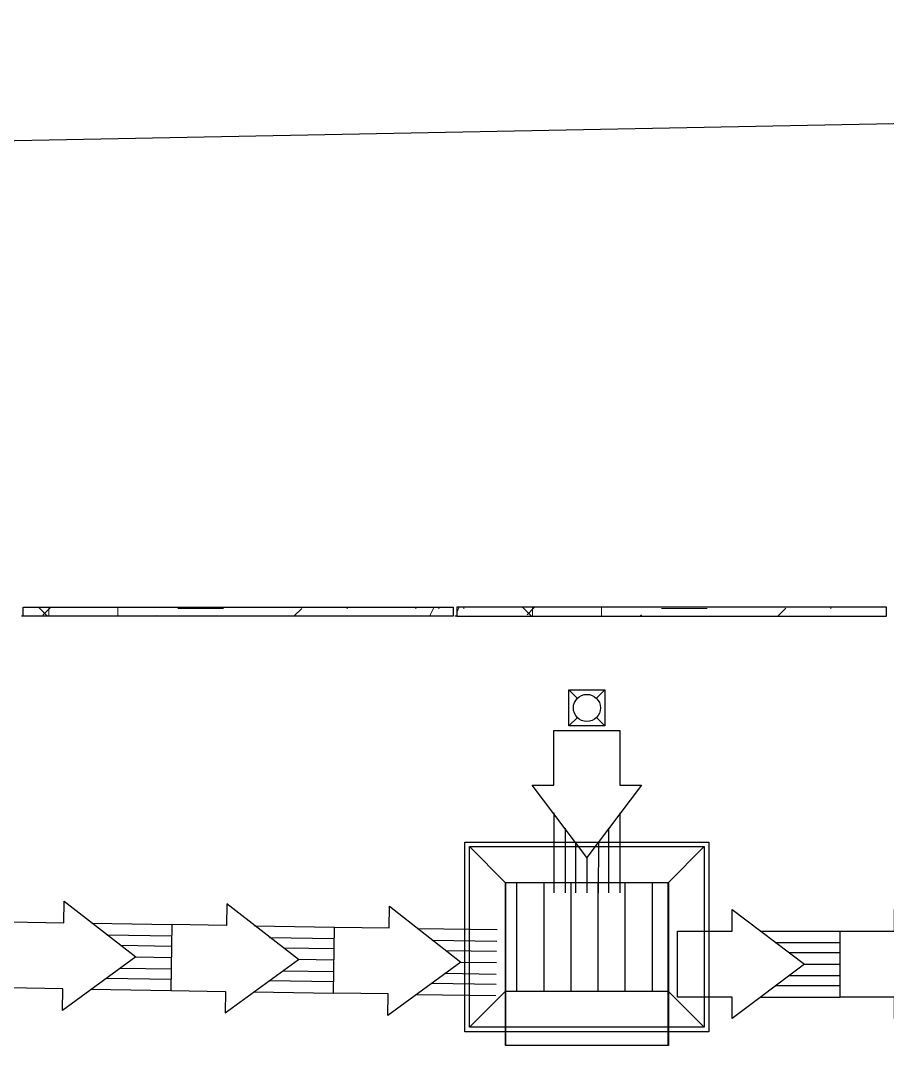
# Model space of a CAD drawing. Header units: metres. Extents: x -1164 to -1017, y 3 to 563.
# Drawn here: x -1060.28 to -1055.48, y 541.48 to 547.15 of the extents above; entities that cross this region are included whole.
import ezdxf

# ---------------------------------------------------------------- set-up
doc = ezdxf.new("R2010")
doc.units = ezdxf.units.M
doc.linetypes.add('Dash _2_5mm_', pattern=[0.005, 0.0025, -0.0025])
doc.layers.add('A-DETL-GENF', color=7, linetype='Continuous', lineweight=9)
doc.layers.add('A-GENM', color=7, linetype='Continuous', lineweight=35)

# ---------------------------------------------------------------- blocks, each defined once
blk = doc.blocks.new('T2DPAA-T2D-C3S-SD-M2D-100020_250_dwg-40816774-DRG 2873021 - motorway level drainage')
at = {"color": 253, "lineweight": 25, "true_color": 0xa3a3a3}
for p, q in [((91.9547, -432.1643), (92.0618, -432.5941)), ((91.6, -432.2527), (91.707, -432.6825)), ((91.9137, -432.2615), (92.0004, -432.6094)), ((91.6818, -432.3193), (91.7684, -432.6672)), ((91.755, -432.3807), (91.823, -432.6536)), ((91.8778, -432.3501), (91.9458, -432.623)), ((92.1722, -433.0377), (92.2792, -433.4675)), ((91.8174, -433.126), (91.9245, -433.5558)), ((92.1312, -433.1348), (92.2178, -433.4828)), ((91.8992, -433.1926), (91.9859, -433.5405)), ((92.0953, -433.2235), (92.1633, -433.4963)), ((91.9725, -433.254), (92.0405, -433.5269)), ((92.3897, -433.911), (92.4967, -434.3408)), ((92.0349, -433.9993), (92.1419, -434.4291)), ((92.3487, -434.0082), (92.4353, -434.3561)), ((92.1167, -434.0659), (92.2033, -434.4139)), ((92.3128, -434.0968), (92.3807, -434.3697)), ((92.7596, -434.3203), (92.9016, -434.0757)), ((92.19, -434.1274), (92.2579, -434.4003)), ((92.1958, -434.5349), (92.7757, -434.3807)), ((93.8484, -434.4417), (93.8817, -434.3843)), ((93.7459, -434.469), (93.6884, -434.4357)), ((93.2016, -434.4794), (92.7735, -434.5931)), ((92.2343, -434.6798), (92.8142, -434.5257)), ((93.1363, -434.5622), (92.7898, -434.6543)), ((93.7398, -434.6289), (93.7731, -434.5715)), ((92.2729, -434.8248), (92.8527, -434.6707)), ((93.076, -434.6364), (92.8042, -434.7086)), ((93.1085, -434.7587), (92.8367, -434.8309)), ((92.3114, -434.9698), (92.8913, -434.8156)), ((93.1977, -434.7932), (92.8512, -434.8853)), ((93.2955, -434.8327), (92.8674, -434.9465)), ((92.3499, -435.1147), (92.9298, -434.9606)), ((92.3885, -435.2597), (92.9683, -435.1056)), ((92.4109, -435.3443), (92.269, -435.5889)), ((92.8632, -435.7502), (92.9769, -436.1783)), ((92.5098, -435.8441), (92.6236, -436.2722)), ((92.8237, -435.848), (92.9158, -436.1945)), ((92.5927, -435.9094), (92.6848, -436.2559)), ((92.6669, -435.9697), (92.7391, -436.2415)), ((92.7892, -435.9372), (92.8614, -436.209))]:
    blk.add_line(p, q, dxfattribs=at)
at = {"color": 253, "lineweight": 25, "true_color": 0xa3a3a3, "flags": 128}
for points in [[(91.8368, -432.4473), (91.4466, -432.1315), (91.5626, -432.1026), (91.4895, -431.8092), (91.8443, -431.7209), (91.9174, -432.0142), (92.0333, -431.9854), (91.8368, -432.4473), (91.8844, -432.6383)], [(92.1019, -433.5116), (92.0543, -433.3206), (92.2508, -432.8587), (92.1348, -432.8876), (92.0618, -432.5942), (91.707, -432.6826), (91.7801, -432.9759), (91.6641, -433.0048), (92.0543, -433.3206)], [(92.2718, -434.1939), (91.8816, -433.8781), (91.9975, -433.8492), (91.9245, -433.5559), (92.2792, -433.4675), (92.3523, -433.7609), (92.4683, -433.732), (92.2718, -434.1939), (92.3193, -434.385)], [(91.9351, -434.3325), (92.9016, -434.0757), (93.2355, -435.3321), (92.269, -435.5889), (91.9351, -434.3325), (92.1798, -434.4744), (92.4109, -435.3443), (92.9908, -435.1901), (92.7596, -434.3203), (92.1798, -434.4744)], [(92.9908, -435.1901), (92.7596, -434.3203), (91.8898, -434.5515), (92.121, -435.4213), (92.9908, -435.1901), (93.2355, -435.3321)], [(93.0107, -434.7192), (93.3204, -434.3241), (93.3511, -434.4396), (93.6433, -434.362), (93.7372, -434.7153), (93.445, -434.793), (93.4757, -434.9085), (93.0107, -434.7192), (92.8205, -434.7698)], [(93.9331, -434.5776), (93.7398, -434.6289), (93.6884, -434.4357), (93.8817, -434.3843), (93.9331, -434.5776), (93.8756, -434.5442)], [(92.7497, -436.035), (92.3546, -435.7253), (92.4701, -435.6946), (92.3925, -435.4025), (92.7458, -435.3086), (92.8234, -435.6007), (92.9389, -435.57), (92.7497, -436.035), (92.8003, -436.2252)], [(92.9809, -436.9048), (92.5858, -436.5951), (92.7013, -436.5644), (92.6236, -436.2723), (92.977, -436.1784), (93.0546, -436.4705), (93.1701, -436.4398), (92.9809, -436.9048), (93.0314, -437.0951)]]:
    blk.add_lwpolyline(points, dxfattribs=at)
for points in [[(91.9045, -434.3148), (92.9193, -434.0451), (93.266, -435.3498), (92.2513, -435.6195)], [(92.992, -435.1909), (92.1203, -435.4225), (91.8886, -434.5508), (92.7603, -434.3191)]]:
    blk.add_lwpolyline(points, close=True, dxfattribs=at)
at = {"color": 253, "lineweight": 25, "true_color": 0xa3a3a3}
blk.add_circle((93.8107, -434.5066), 0.075, dxfattribs=at)
blk = doc.blocks.new('T2DPAA-T2D-PWC-SD-M2D-100001_ProposedDrainage_rvt-2-DRG 2873021 - motorway level drainage')
at = {"color": 253, "lineweight": 25, "true_color": 0xa3a3a3, "rotation": 75.11694444444437}
blk.add_blockref('T2DPAA-T2D-C3S-SD-M2D-100020_250_dwg-40816774-DRG 2873021 - motorway level drainage', (-1569.5164, 564.2847), dxfattribs=at)
blk = doc.blocks.new('CE_01F_FP36_79 - CE_01F_FP36_79-5195239-DRG 2873021 - motorway level drainage')
at = {"layer": 'A-GENM', "lineweight": 18, "true_color": 0xa3a3a3}
h = blk.add_hatch(dxfattribs=at)
h.set_pattern_fill('FP_62', color=253, style=0, pattern_type=2)
h.set_pattern_definition([(359.99995, (1127.984, -540.305), (2.539002, 2.539998), [0.25394, -0.38091, 0.12697, -0.38091, -1.397]), (359.99995, (1127.984, -540.305), (2.539002, 2.539998), [-1.143, 0.12697, -1.27]), (359.99995, (1129.254, -540.051), (2.539002, 2.539998), [0.12697, -2.412]), (359.99995, (1128.492, -539.924), (2.539002, 2.539998), [0.12697, -0.25394, 0.12697, -2.032]), (359.99995, (1129.762, -539.797), (2.539002, 2.539998), [0.25394, -2.285]), (359.99995, (1130.016, -539.67), (2.539002, 2.539998), [0.12697, -2.412]), (359.99995, (1129.254, -539.416), (2.539002, 2.539998), [0.25394, -2.285]), (359.99995, (1127.984, -539.289), (2.539002, 2.539998), [0.12697, -0.25394, 0.12697, -0.63485, -1.397]), (359.99995, (1127.984, -539.289), (2.539002, 2.539998), [-1.143, 0.38091, -1.016]), (359.99995, (1129.762, -539.035), (2.539002, 2.539998), [0.25394, -2.285]), (359.99995, (1128.238, -538.908), (2.539002, 2.539998), [0.25394, -0.12697, 0.12697, -1.016, -1.016]), (359.99995, (1128.238, -538.908), (2.539002, 2.539998), [-1.524, 0.12697, -0.8888]), (359.99995, (1128.111, -538.781), (2.539002, 2.539998), [0.12697, -2.412]), (359.99995, (1129, -538.654), (2.539002, 2.539998), [0.12697, -0.12697, 0.12697, -2.159]), (359.99995, (1128.619, -538.527), (2.539002, 2.539998), [0.12697, -2.412]), (359.99995, (1130.27, -538.4), (2.539002, 2.539998), [0.12697, -2.412]), (359.99995, (1129.127, -538.273), (2.539002, 2.539998), [0.12697, -1.016, 0.12697, -1.27]), (359.99995, (1129.127, -538.146), (2.539002, 2.539998), [0.25394, -2.285]), (359.99995, (1129.635, -538.019), (2.539002, 2.539998), [0.25394, -2.285]), (359.99995, (1128.111, -537.892), (2.539002, 2.539998), [0.12697, -1.524, 0.25394, -0.63485]), (90, (1127.984, -539.162), (-2.539, 2.54), [0.508, -0.508, 0.254, -1.27]), (90, (1128.111, -539.162), (-2.539, 2.54), [0.127, -0.889, 0.254, -1.27]), (90, (1128.238, -539.797), (-2.539, 2.54), [0.381, -2.159]), (90, (1128.365, -539.797), (-2.539, 2.54), [0.254, -2.286]), (90, (1128.492, -540.178), (-2.539, 2.54), [0.127, -1.524, 0.127, -0.127, -0.635]), (90, (1128.492, -540.178), (-2.539, 2.54), [-1.905, 0.254, -0.381]), (90, (1128.746, -540.178), (-2.539, 2.54), [0.127, -0.889, 0.127, -1.397]), (90, (1128.873, -539.162), (-2.539, 2.54), [0.254, -0.381, 0.127, -0.127, -1.651]), (90, (1128.873, -539.162), (-2.539, 2.54), [-0.889, 0.254, -1.397]), (90, (1129, -539.67), (-2.539, 2.54), [0.254, -1.397, 0.127, -0.762]), (90, (1129.127, -540.178), (-2.539, 2.54), [0.127, -0.127, 0.254, -2.032]), (90, (1129.381, -538.527), (-2.539, 2.54), [0.127, -2.413]), (90, (1129.508, -538.527), (-2.539, 2.54), [0.254, -0.254, 0.127, -0.127, -1.778]), (90, (1129.508, -538.527), (-2.539, 2.54), [-0.762, 0.254, -1.524]), (90, (1129.635, -539.67), (-2.539, 2.54), [0.127, -0.127, 0.127, -0.254, -1.905]), (90, (1129.635, -539.67), (-2.539, 2.54), [-0.635, 0.127, -1.778]), (90, (1130.016, -538.781), (-2.539, 2.54), [0.508, -2.032]), (90, (1130.143, -539.035), (-2.539, 2.54), [0.508, -0.381, 0.254, -1.397]), (90, (1130.27, -540.051), (-2.539, 2.54), [0.127, -0.381, 0.254, -1.778]), (90, (1130.397, -539.797), (-2.539, 2.54), [0.381, -2.159]), (45.007, (1129, -540.305), (-0.0010173, 2.5392203), [0.17958, -3.412]), (45.007, (1130.397, -540.178), (-0.0010173, 2.5392203), [0.17958, -3.053, 0.17958, -0.17958]), (45.007, (1128.746, -540.051), (-0.0010173, 2.5392203), [0.17958, -1.437, 0.17958, -1.796]), (45.007, (1129.381, -540.051), (-0.0010173, 2.5392203), [0.17958, -2.873, 0.17958, -0.35917]), (45.007, (1129.508, -540.051), (-0.0010173, 2.5392203), [0.35917, -1.437, 0.35917, -1.437]), (45.007, (1128.873, -539.797), (-0.0010173, 2.5392203), [0.17956, -1.616, 0.17956, -0.17956, -1.437]), (45.007, (1128.873, -539.797), (-0.0010173, 2.5392203), [-2.155, 0.17956, -1.257]), (45.007, (1130.143, -539.67), (-0.0010173, 2.5392203), [0.17958, -0.17958, 0.17958, -3.053]), (45.007, (1128.365, -539.543), (-0.0010173, 2.5392203), [0.17958, -2.155, 0.17958, -1.078]), (45.007, (1130.397, -539.289), (-0.0010173, 2.5392203), [0.17956, -0.17956, 0.17956, -0.71833, -2.335]), (45.007, (1130.397, -539.289), (-0.0010173, 2.5392203), [-1.257, 0.17956, -2.155]), (45.007, (1128.873, -538.908), (-0.0010173, 2.5392203), [0.17958, -3.412]), (45.007, (1128.238, -538.781), (-0.0010173, 2.5392203), [0.35917, -3.233]), (45.007, (1127.984, -538.527), (-0.0010173, 2.5392203), [0.17958, -0.17958, 0.17958, -3.053]), (45.007, (1129.381, -538.146), (-0.0010173, 2.5392203), [0.17958, -3.412]), (45.007, (1130.143, -537.892), (-0.0010173, 2.5392203), [0.17958, -3.412]), (134.993, (1129.127, -540.051), (0.0010173, 2.5392203), [0.17958, -3.412]), (134.993, (1129.254, -540.051), (0.0010173, 2.5392203), [0.17958, -3.412]), (134.993, (1128.492, -539.924), (0.0010173, 2.5392203), [0.17958, -0.71833, 0.35917, -2.335]), (134.993, (1127.984, -539.924), (0.0010173, 2.5392203), [0.17958, -3.412]), (134.993, (1129.635, -539.543), (0.0010173, 2.5392203), [0.17958, -1.437, 0.17958, -1.796]), (134.993, (1129.762, -539.543), (0.0010173, 2.5392203), [0.17956, -1.078, 0.17956, -1.077, -1.078]), (134.993, (1129.762, -539.543), (0.0010173, 2.5392203), [-2.514, 0.17956, -0.89808]), (134.993, (1128.238, -539.416), (0.0010173, 2.5392203), [0.17958, -3.412]), (134.993, (1130.27, -539.289), (0.0010173, 2.5392203), [0.35911, -0.89791, 0.17956, -0.17956, -1.976]), (134.993, (1130.27, -539.289), (0.0010173, 2.5392203), [-1.616, 0.17956, -1.796]), (134.993, (1128.619, -538.908), (0.0010173, 2.5392203), [0.17958, -3.412]), (134.993, (1129.635, -538.908), (0.0010173, 2.5392203), [0.35917, -3.233]), (134.993, (1129.762, -538.908), (0.0010173, 2.5392203), [0.17958, -3.412]), (134.993, (1129, -538.654), (0.0010173, 2.5392203), [0.17958, -3.412]), (134.993, (1128.238, -538.273), (0.0010173, 2.5392203), [0.17958, -3.412]), (134.993, (1130.27, -538.273), (0.0010173, 2.5392203), [0.17958, -3.412]), (26.57, (1128.238, -540.305), (2.5401732, 0.0002194), [0.28392, -5.395]), (26.57, (1127.984, -540.051), (2.5401732, 0.0002194), [0.28392, -5.395]), (26.57, (1127.984, -539.924), (2.5401732, 0.0002194), [0.28392, -5.395]), (26.57, (1128.619, -539.924), (2.5401732, 0.0002194), [0.28392, -5.395]), (26.57, (1128.492, -539.416), (2.5401732, 0.0002194), [0.28392, -5.395]), (26.57, (1128.492, -539.289), (2.5401732, 0.0002194), [0.28392, -5.395]), (26.57, (1129, -538.781), (2.5401732, 0.0002194), [0.28392, -5.395]), (26.57, (1129.127, -538.654), (2.5401732, 0.0002194), [0.28392, -5.395]), (26.57, (1128.111, -538.4), (2.5401732, 0.0002194), [0.28392, -5.395]), (26.57, (1128.873, -538.4), (2.5401732, 0.0002194), [0.28392, -5.395]), (63.44, (1130.143, -540.305), (-0.0002239, 2.5401732), [0.28396, -5.395]), (63.44, (1129.508, -539.924), (-0.0002239, 2.5401732), [0.28396, -5.395]), (63.44, (1129.127, -539.67), (-0.0002239, 2.5401732), [0.28396, -5.395]), (63.44, (1129.508, -539.289), (-0.0002239, 2.5401732), [0.28396, -5.395]), (63.44, (1129.635, -539.289), (-0.0002239, 2.5401732), [0.28396, -5.395]), (63.44, (1128.746, -538.908), (-0.0002239, 2.5401732), [0.28396, -5.395]), (63.44, (1128.492, -538.781), (-0.0002239, 2.5401732), [0.28396, -5.395]), (63.44, (1129.508, -538.273), (-0.0002239, 2.5401732), [0.28396, -5.395]), (63.44, (1128.492, -538.019), (-0.0002239, 2.5401732), [0.28396, -5.395]), (116.56, (1128.111, -538.781), (0.0002239, 2.5401732), [0.28396, -5.395]), (116.56, (1129.635, -538.781), (0.0002239, 2.5401732), [0.28396, -5.395]), (116.56, (1127.984, -538.654), (0.0002239, 2.5401732), [0.28396, -5.395]), (116.56, (1130.016, -538.273), (0.0002239, 2.5401732), [0.28396, -5.395]), (116.56, (1128.365, -538.146), (0.0002239, 2.5401732), [0.28396, -5.395]), (116.56, (1128.873, -538.019), (0.0002239, 2.5401732), [0.28396, -5.395]), (153.43, (1129, -540.305), (-2.5401732, 0.0002194), [0.28392, -5.395]), (153.43, (1128.492, -540.051), (-2.5401732, 0.0002194), [0.28392, -5.395]), (153.43, (1130.27, -539.924), (-2.5401732, 0.0002194), [0.28392, -5.395]), (153.43, (1130.016, -539.67), (-2.5401732, 0.0002194), [0.28392, -5.395]), (153.43, (1129, -539.416), (-2.5401732, 0.0002194), [0.28392, -5.395]), (153.43, (1128.365, -539.289), (-2.5401732, 0.0002194), [0.28392, -5.395]), (153.43, (1129.127, -539.289), (-2.5401732, 0.0002194), [0.28392, -5.395]), (153.43, (1128.746, -539.035), (-2.5401732, 0.0002194), [0.28392, -5.395]), (153.43, (1128.746, -538.4), (-2.5401732, 0.0002194), [0.28392, -5.395]), (153.43, (1127.984, -537.892), (-2.5401732, 0.0002194), [0.28392, -5.395]), (153.43, (1129.508, -537.892), (-2.5401732, 0.0002194), [0.28392, -5.395]), (153.43, (1129.762, -537.892), (-2.5401732, 0.0002194), [0.28392, -5.395])])
h.paths.add_polyline_path([(0.01, -0.05), (2.39, -0.05), (2.39, 0), (0.01, 0)])
at = {"layer": 'A-GENM', "color": 254, "linetype": 'Dash _2_5mm_', "lineweight": 25, "true_color": 0xd8d8dd}
blk.add_line((0.01, -0.05), (0, -0.05), dxfattribs=at)
at = {"layer": 'A-GENM', "color": 253, "lineweight": 25, "true_color": 0xa3a3a3}
for p, q in [((0.01, -0.05), (0.01, 0)), ((0.01, 0), (2.39, 0)), ((2.39, -0.05), (0.01, -0.05)), ((2.39, 0), (2.39, -0.05))]:
    blk.add_line(p, q, dxfattribs=at)
blk = doc.blocks.new('CE_01F_FP36_80 - CE_01F_FP36_80-5196082-DRG 2873021 - motorway level drainage')
at = {"layer": 'A-GENM', "lineweight": 18, "true_color": 0xa3a3a3}
h = blk.add_hatch(dxfattribs=at)
h.set_pattern_fill('FP_63', color=253, style=0, pattern_type=2)
h.set_pattern_definition([(359.99995, (1125.584, -540.305), (2.539002, 2.539998), [0.25394, -0.38091, 0.12697, -0.38091, -1.397]), (359.99995, (1125.584, -540.305), (2.539002, 2.539998), [-1.143, 0.12697, -1.27]), (359.99995, (1126.854, -540.051), (2.539002, 2.539998), [0.12697, -2.412]), (359.99995, (1126.092, -539.924), (2.539002, 2.539998), [0.12697, -0.25394, 0.12697, -2.032]), (359.99995, (1127.362, -539.797), (2.539002, 2.539998), [0.25394, -2.285]), (359.99995, (1127.616, -539.67), (2.539002, 2.539998), [0.12697, -2.412]), (359.99995, (1126.854, -539.416), (2.539002, 2.539998), [0.25394, -2.285]), (359.99995, (1125.584, -539.289), (2.539002, 2.539998), [0.12697, -0.25394, 0.12697, -0.63485, -1.397]), (359.99995, (1125.584, -539.289), (2.539002, 2.539998), [-1.143, 0.38091, -1.016]), (359.99995, (1127.362, -539.035), (2.539002, 2.539998), [0.25394, -2.285]), (359.99995, (1125.838, -538.908), (2.539002, 2.539998), [0.25394, -0.12697, 0.12697, -1.016, -1.016]), (359.99995, (1125.838, -538.908), (2.539002, 2.539998), [-1.524, 0.12697, -0.8888]), (359.99995, (1125.711, -538.781), (2.539002, 2.539998), [0.12697, -2.412]), (359.99995, (1126.6, -538.654), (2.539002, 2.539998), [0.12697, -0.12697, 0.12697, -2.159]), (359.99995, (1126.219, -538.527), (2.539002, 2.539998), [0.12697, -2.412]), (359.99995, (1127.87, -538.4), (2.539002, 2.539998), [0.12697, -2.412]), (359.99995, (1126.727, -538.273), (2.539002, 2.539998), [0.12697, -1.016, 0.12697, -1.27]), (359.99995, (1126.727, -538.146), (2.539002, 2.539998), [0.25394, -2.285]), (359.99995, (1127.235, -538.019), (2.539002, 2.539998), [0.25394, -2.285]), (359.99995, (1125.711, -537.892), (2.539002, 2.539998), [0.12697, -1.524, 0.25394, -0.63485]), (90, (1125.584, -539.162), (-2.539, 2.54), [0.508, -0.508, 0.254, -1.27]), (90, (1125.711, -539.162), (-2.539, 2.54), [0.127, -0.889, 0.254, -1.27]), (90, (1125.838, -539.797), (-2.539, 2.54), [0.381, -2.159]), (90, (1125.965, -539.797), (-2.539, 2.54), [0.254, -2.286]), (90, (1126.092, -540.178), (-2.539, 2.54), [0.127, -1.524, 0.127, -0.127, -0.635]), (90, (1126.092, -540.178), (-2.539, 2.54), [-1.905, 0.254, -0.381]), (90, (1126.346, -540.178), (-2.539, 2.54), [0.127, -0.889, 0.127, -1.397]), (90, (1126.473, -539.162), (-2.539, 2.54), [0.254, -0.381, 0.127, -0.127, -1.651]), (90, (1126.473, -539.162), (-2.539, 2.54), [-0.889, 0.254, -1.397]), (90, (1126.6, -539.67), (-2.539, 2.54), [0.254, -1.397, 0.127, -0.762]), (90, (1126.727, -540.178), (-2.539, 2.54), [0.127, -0.127, 0.254, -2.032]), (90, (1126.981, -538.527), (-2.539, 2.54), [0.127, -2.413]), (90, (1127.108, -538.527), (-2.539, 2.54), [0.254, -0.254, 0.127, -0.127, -1.778]), (90, (1127.108, -538.527), (-2.539, 2.54), [-0.762, 0.254, -1.524]), (90, (1127.235, -539.67), (-2.539, 2.54), [0.127, -0.127, 0.127, -0.254, -1.905]), (90, (1127.235, -539.67), (-2.539, 2.54), [-0.635, 0.127, -1.778]), (90, (1127.616, -538.781), (-2.539, 2.54), [0.508, -2.032]), (90, (1127.743, -539.035), (-2.539, 2.54), [0.508, -0.381, 0.254, -1.397]), (90, (1127.87, -540.051), (-2.539, 2.54), [0.127, -0.381, 0.254, -1.778]), (90, (1127.997, -539.797), (-2.539, 2.54), [0.381, -2.159]), (45.007, (1126.6, -540.305), (-0.0010173, 2.5392203), [0.17958, -3.412]), (45.007, (1127.997, -540.178), (-0.0010173, 2.5392203), [0.17958, -3.053, 0.17958, -0.17958]), (45.007, (1126.346, -540.051), (-0.0010173, 2.5392203), [0.17958, -1.437, 0.17958, -1.796]), (45.007, (1126.981, -540.051), (-0.0010173, 2.5392203), [0.17958, -2.873, 0.17958, -0.35917]), (45.007, (1127.108, -540.051), (-0.0010173, 2.5392203), [0.35917, -1.437, 0.35917, -1.437]), (45.007, (1126.473, -539.797), (-0.0010173, 2.5392203), [0.17956, -1.616, 0.17956, -0.17956, -1.437]), (45.007, (1126.473, -539.797), (-0.0010173, 2.5392203), [-2.155, 0.17956, -1.257]), (45.007, (1127.743, -539.67), (-0.0010173, 2.5392203), [0.17958, -0.17958, 0.17958, -3.053]), (45.007, (1125.965, -539.543), (-0.0010173, 2.5392203), [0.17958, -2.155, 0.17958, -1.078]), (45.007, (1127.997, -539.289), (-0.0010173, 2.5392203), [0.17956, -0.17956, 0.17956, -0.71833, -2.335]), (45.007, (1127.997, -539.289), (-0.0010173, 2.5392203), [-1.257, 0.17956, -2.155]), (45.007, (1126.473, -538.908), (-0.0010173, 2.5392203), [0.17958, -3.412]), (45.007, (1125.838, -538.781), (-0.0010173, 2.5392203), [0.35917, -3.233]), (45.007, (1125.584, -538.527), (-0.0010173, 2.5392203), [0.17958, -0.17958, 0.17958, -3.053]), (45.007, (1126.981, -538.146), (-0.0010173, 2.5392203), [0.17958, -3.412]), (45.007, (1127.743, -537.892), (-0.0010173, 2.5392203), [0.17958, -3.412]), (134.993, (1126.727, -540.051), (0.0010173, 2.5392203), [0.17958, -3.412]), (134.993, (1126.854, -540.051), (0.0010173, 2.5392203), [0.17958, -3.412]), (134.993, (1126.092, -539.924), (0.0010173, 2.5392203), [0.17958, -0.71833, 0.35917, -2.335]), (134.993, (1125.584, -539.924), (0.0010173, 2.5392203), [0.17958, -3.412]), (134.993, (1127.235, -539.543), (0.0010173, 2.5392203), [0.17958, -1.437, 0.17958, -1.796]), (134.993, (1127.362, -539.543), (0.0010173, 2.5392203), [0.17956, -1.078, 0.17956, -1.077, -1.078]), (134.993, (1127.362, -539.543), (0.0010173, 2.5392203), [-2.514, 0.17956, -0.89808]), (134.993, (1125.838, -539.416), (0.0010173, 2.5392203), [0.17958, -3.412]), (134.993, (1127.87, -539.289), (0.0010173, 2.5392203), [0.35911, -0.89791, 0.17956, -0.17956, -1.976]), (134.993, (1127.87, -539.289), (0.0010173, 2.5392203), [-1.616, 0.17956, -1.796]), (134.993, (1126.219, -538.908), (0.0010173, 2.5392203), [0.17958, -3.412]), (134.993, (1127.235, -538.908), (0.0010173, 2.5392203), [0.35917, -3.233]), (134.993, (1127.362, -538.908), (0.0010173, 2.5392203), [0.17958, -3.412]), (134.993, (1126.6, -538.654), (0.0010173, 2.5392203), [0.17958, -3.412]), (134.993, (1125.838, -538.273), (0.0010173, 2.5392203), [0.17958, -3.412]), (134.993, (1127.87, -538.273), (0.0010173, 2.5392203), [0.17958, -3.412]), (26.57, (1125.838, -540.305), (2.5401732, 0.0002194), [0.28392, -5.395]), (26.57, (1125.584, -540.051), (2.5401732, 0.0002194), [0.28392, -5.395]), (26.57, (1125.584, -539.924), (2.5401732, 0.0002194), [0.28392, -5.395]), (26.57, (1126.219, -539.924), (2.5401732, 0.0002194), [0.28392, -5.395]), (26.57, (1126.092, -539.416), (2.5401732, 0.0002194), [0.28392, -5.395]), (26.57, (1126.092, -539.289), (2.5401732, 0.0002194), [0.28392, -5.395]), (26.57, (1126.6, -538.781), (2.5401732, 0.0002194), [0.28392, -5.395]), (26.57, (1126.727, -538.654), (2.5401732, 0.0002194), [0.28392, -5.395]), (26.57, (1125.711, -538.4), (2.5401732, 0.0002194), [0.28392, -5.395]), (26.57, (1126.473, -538.4), (2.5401732, 0.0002194), [0.28392, -5.395]), (63.44, (1127.743, -540.305), (-0.0002239, 2.5401732), [0.28396, -5.395]), (63.44, (1127.108, -539.924), (-0.0002239, 2.5401732), [0.28396, -5.395]), (63.44, (1126.727, -539.67), (-0.0002239, 2.5401732), [0.28396, -5.395]), (63.44, (1127.108, -539.289), (-0.0002239, 2.5401732), [0.28396, -5.395]), (63.44, (1127.235, -539.289), (-0.0002239, 2.5401732), [0.28396, -5.395]), (63.44, (1126.346, -538.908), (-0.0002239, 2.5401732), [0.28396, -5.395]), (63.44, (1126.092, -538.781), (-0.0002239, 2.5401732), [0.28396, -5.395]), (63.44, (1127.108, -538.273), (-0.0002239, 2.5401732), [0.28396, -5.395]), (63.44, (1126.092, -538.019), (-0.0002239, 2.5401732), [0.28396, -5.395]), (116.56, (1125.711, -538.781), (0.0002239, 2.5401732), [0.28396, -5.395]), (116.56, (1127.235, -538.781), (0.0002239, 2.5401732), [0.28396, -5.395]), (116.56, (1125.584, -538.654), (0.0002239, 2.5401732), [0.28396, -5.395]), (116.56, (1127.616, -538.273), (0.0002239, 2.5401732), [0.28396, -5.395]), (116.56, (1125.965, -538.146), (0.0002239, 2.5401732), [0.28396, -5.395]), (116.56, (1126.473, -538.019), (0.0002239, 2.5401732), [0.28396, -5.395]), (153.43, (1126.6, -540.305), (-2.5401732, 0.0002194), [0.28392, -5.395]), (153.43, (1126.092, -540.051), (-2.5401732, 0.0002194), [0.28392, -5.395]), (153.43, (1127.87, -539.924), (-2.5401732, 0.0002194), [0.28392, -5.395]), (153.43, (1127.616, -539.67), (-2.5401732, 0.0002194), [0.28392, -5.395]), (153.43, (1126.6, -539.416), (-2.5401732, 0.0002194), [0.28392, -5.395]), (153.43, (1125.965, -539.289), (-2.5401732, 0.0002194), [0.28392, -5.395]), (153.43, (1126.727, -539.289), (-2.5401732, 0.0002194), [0.28392, -5.395]), (153.43, (1126.346, -539.035), (-2.5401732, 0.0002194), [0.28392, -5.395]), (153.43, (1126.346, -538.4), (-2.5401732, 0.0002194), [0.28392, -5.395]), (153.43, (1125.584, -537.892), (-2.5401732, 0.0002194), [0.28392, -5.395]), (153.43, (1127.108, -537.892), (-2.5401732, 0.0002194), [0.28392, -5.395]), (153.43, (1127.362, -537.892), (-2.5401732, 0.0002194), [0.28392, -5.395])])
h.paths.add_polyline_path([(0.01, -0.05), (2.39, -0.05), (2.39, 0), (0.01, 0)])
at = {"layer": 'A-GENM', "color": 253, "lineweight": 25, "true_color": 0xa3a3a3}
for p, q in [((0.01, 0), (0.01, -0.05)), ((2.39, 0), (0.01, 0)), ((0.01, -0.05), (2.39, -0.05)), ((2.39, -0.05), (2.39, 0))]:
    blk.add_line(p, q, dxfattribs=at)
at = {"layer": 'A-GENM', "color": 254, "linetype": 'Dash _2_5mm_', "lineweight": 25, "true_color": 0xd8d8dd}
blk.add_line((0.01, -0.05), (0, -0.05), dxfattribs=at)

msp = doc.modelspace()

# ---------------------------------------------------------------- linework, layer by layer
at = {"layer": 'A-DETL-GENF', "color": 161, "lineweight": 25, "true_color": 0xa3a3ff}
msp.add_line((-1078.1602551, 546.1390145), (-1026.1949085, 547.1521739), dxfattribs=at)

# ---------------------------------------------------------------- block references
at = {"lineweight": 5}
msp.add_blockref('T2DPAA-T2D-PWC-SD-M2D-100001_ProposedDrainage_rvt-2-DRG 2873021 - motorway level drainage', (68.3458246, 0), dxfattribs=at)
at = {"layer": 'A-GENM', "color": 254, "lineweight": 25, "true_color": 0xd4d4d4, "rotation": 3.49943060736561e-05}
for name, p in [('CE_01F_FP36_79 - CE_01F_FP36_79-5195239-DRG 2873021 - motorway level drainage', (-1060.2765819, 543.9036117)), ('CE_01F_FP36_80 - CE_01F_FP36_80-5196082-DRG 2873021 - motorway level drainage', (-1057.8765819, 543.9036131))]:
    msp.add_blockref(name, p, dxfattribs=at)

doc.saveas('drawing.dxf')
